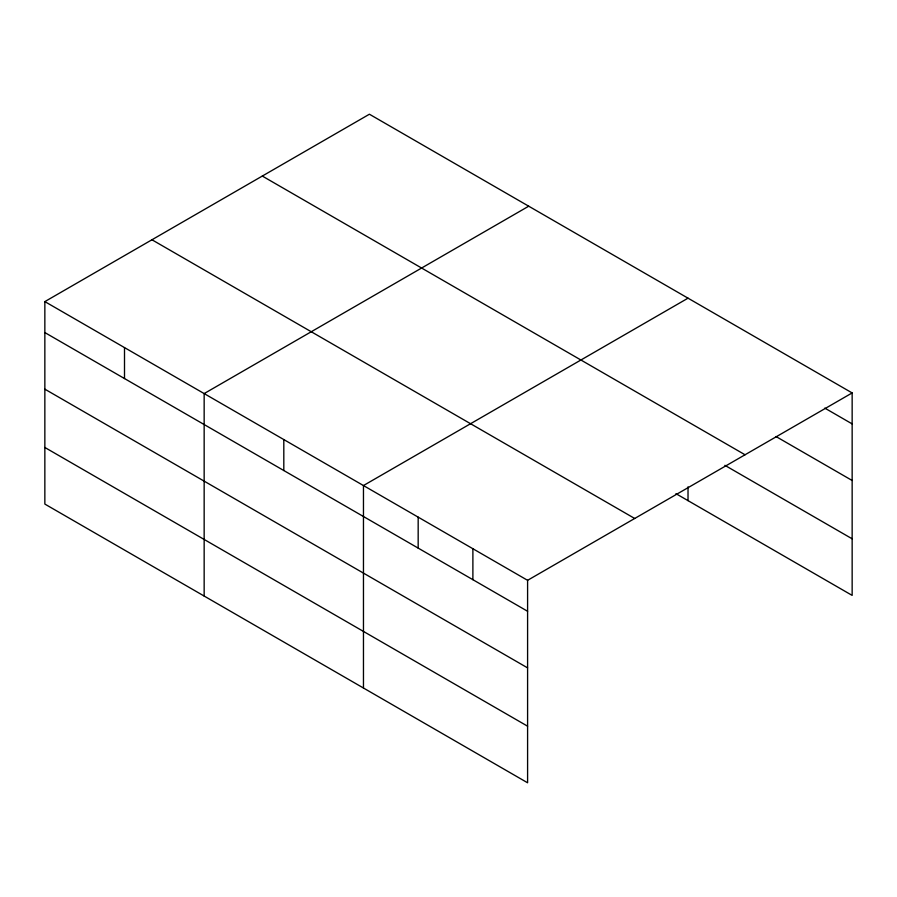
<?xml version="1.0" encoding="UTF-8"?>
<svg xmlns="http://www.w3.org/2000/svg" width="897" height="897" viewBox="0 0 897 897"><rect width="100%" height="100%" fill="white"/><g stroke="black" fill="none" stroke-linecap="round" stroke-linejoin="round"><path stroke-width="1.35" d="M44.85 301.605L527.593 580.314L527.593 782.778L44.85 504.069L44.85 301.605L369.407 114.222L852.15 392.931L852.15 595.395L675.946 493.664M528.714 206.198L204.157 393.581L204.157 596.045M688.021 298.174L363.464 485.546L363.464 688.021M527.593 580.314L852.15 392.931M824.792 408.101L852.15 423.9M776.028 436.547L852.15 480.489M262.305 176.059L745.048 454.768M724.888 465.33L852.15 538.805M151.952 239.768L634.695 518.477M44.85 332.563L527.593 611.272M44.85 389.163L527.593 667.873M44.85 447.468L527.593 726.189M688.021 486.836L688.021 500.638M472.887 548.729L472.887 579.686M418.17 517.132L418.17 548.101M283.811 439.564L283.811 470.533M124.504 347.588L124.504 378.556"/></g></svg>
